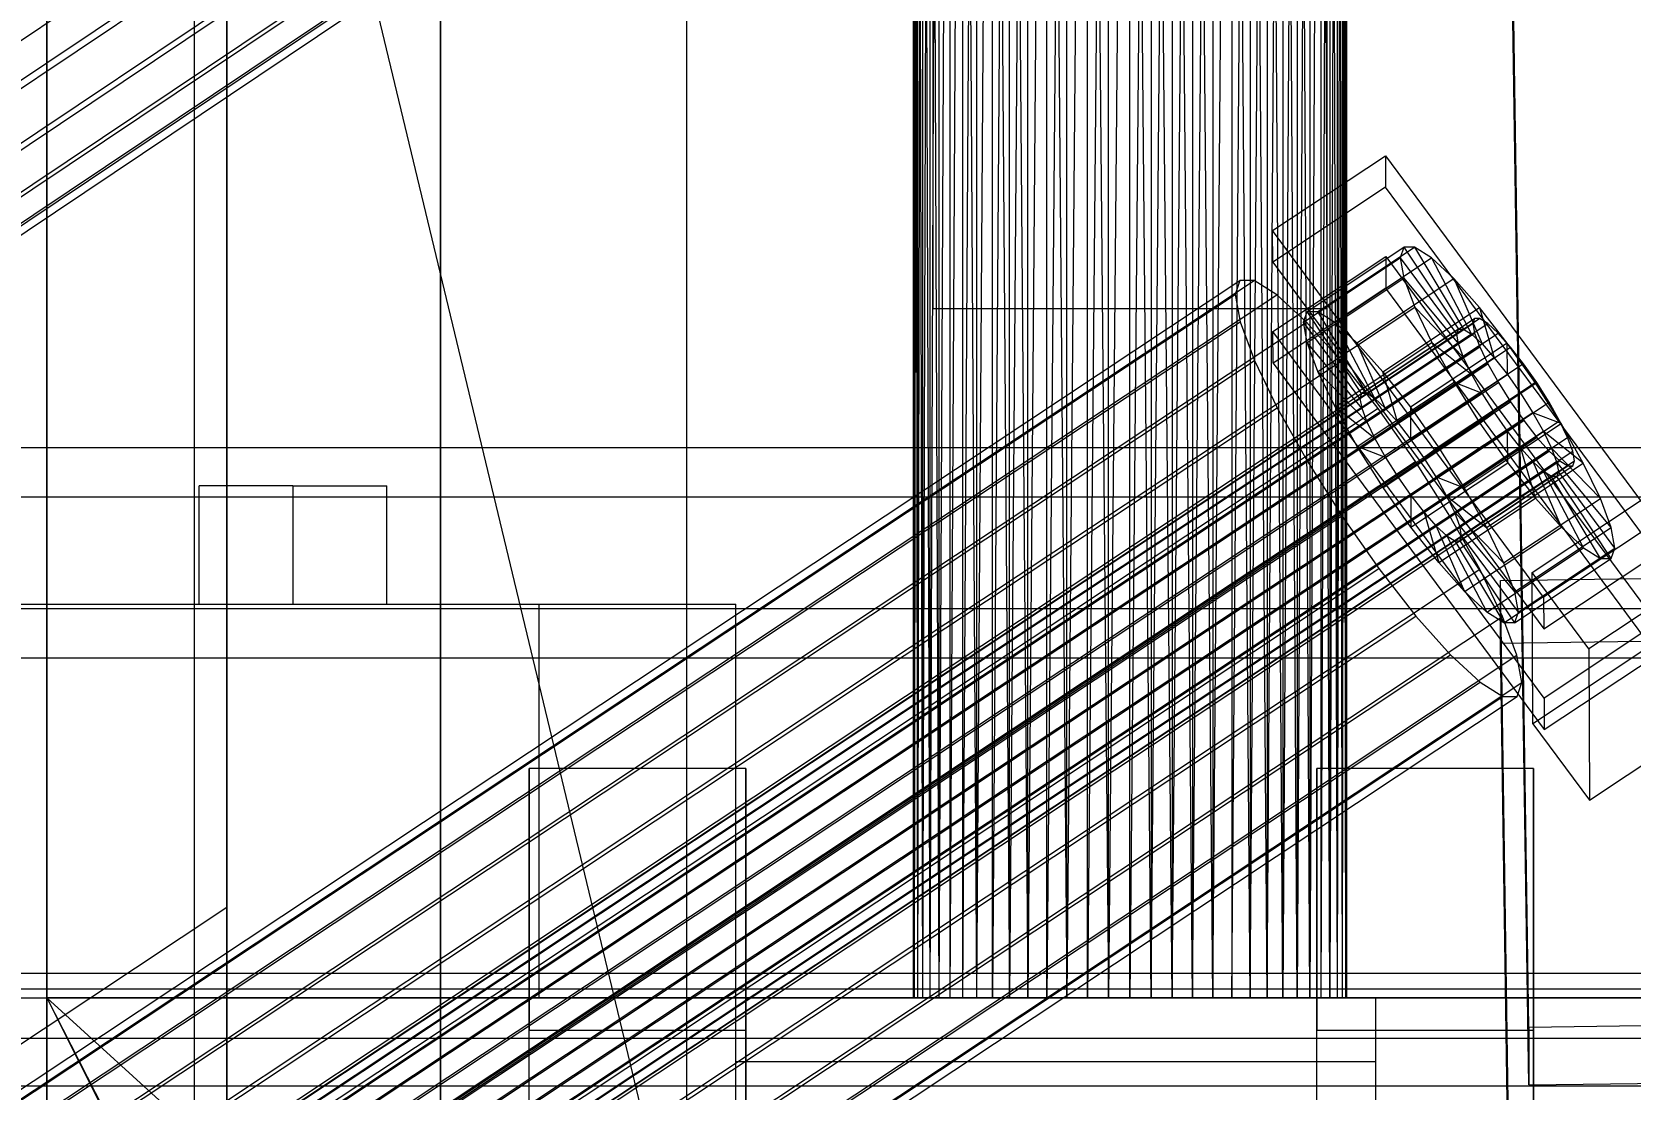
# Model space of a CAD drawing. Header units: millimetres. Extents: x -1970 to 34302, y -65268 to 6837.
# Drawn here: x 208.5 to 370.8, y -34069.3 to -33961.9 of the extents above; entities that cross this region are included whole.
import ezdxf

# ---------------------------------------------------------------- set-up
doc = ezdxf.new("R2010")
doc.units = ezdxf.units.MM
for name, color, linetype, lineweight in [('COTAS_O', 1, 'Continuous', 0), ('frontal_briquetadora', 7, 'Continuous', 0), ('frontal_C01', 7, 'Continuous', 0), ('frontal_C02', 7, 'Continuous', 0), ('frontal_dos-mix', 7, 'Continuous', 0), ('frontal_mezcladora', 7, 'Continuous', 0)]:
    doc.layers.add(name, color=color, linetype=linetype, lineweight=lineweight)
doc.dimstyles.new('R19_100', dxfattribs={"dimtxt": 250, "dimasz": 150, "dimexe": 150, "dimexo": 80, "dimgap": 100, "dimtad": 1, "dimtih": 1, "dimtoh": 1, "dimdsep": 46, "dimcen": 0.09, "dimadec": 0, "dimazin": 0, "dimtfac": 1, "dimtdec": 4, "dimtofl": 0, "dimtmove": 0, "dimatfit": 3, "dimfxl": 1, "dimtolj": 1, "dimtzin": 0, "dimarcsym": 0})

# ---------------------------------------------------------------- blocks, each defined once
blk = doc.blocks.new('*D35')
at = {"layer": 'COTAS_O', "color": 0, "lineweight": -2, "transparency": 16777216}
for p, q in [((-1725, -34320), (-1725, -33550)), ((1725, -34320), (1725, -33550)), ((-1575, -33700), (1575, -33700))]:
    blk.add_line(p, q, dxfattribs=at)
at = {"layer": 'COTAS_O', "color": 0, "transparency": 16777216}
for points in [[(-1575, -33675), (-1575, -33725), (-1725, -33700)], [(1575, -33675), (1575, -33725), (1725, -33700)]]:
    blk.add_solid(points, dxfattribs=at)
at = {"layer": 'Defpoints', "color": 0, "transparency": 16777216}
for p in [(1725, -33700), (-1725, -34400), (1725, -34400)]:
    blk.add_point(p, dxfattribs=at)
blk = doc.blocks.new('*D39')
at = {"layer": 'COTAS_O', "color": 0, "lineweight": -2, "transparency": 16777216}
for p, q in [((-650, -34820), (-650, -34050)), ((650, -34820), (650, -34050)), ((-500, -34200), (500, -34200))]:
    blk.add_line(p, q, dxfattribs=at)
at = {"layer": 'COTAS_O', "color": 0, "transparency": 16777216}
for points in [[(-500, -34175), (-500, -34225), (-650, -34200)], [(500, -34175), (500, -34225), (650, -34200)]]:
    blk.add_solid(points, dxfattribs=at)
at = {"layer": 'Defpoints', "color": 0, "transparency": 16777216}
for p in [(650, -34200), (-650, -34900), (650, -34900)]:
    blk.add_point(p, dxfattribs=at)

msp = doc.modelspace()

# ---------------------------------------------------------------- linework, layer by layer
at = {"layer": 'frontal_briquetadora'}
for p, q in [((300, -33818), (300, -33990)), ((340, -33818), (340, -33990)), ((210, -33820), (210, -34060)), ((210, -34260), (210, -33820)), ((210, -34680), (210, -33820)), ((210, -33820), (416.55, -34680)), ((298.106, -33820), (298, -34060)), ((298, -33820), (298, -34060)), ((298, -33820), (298.106, -34060)), ((298.423, -33820), (298.106, -34060)), ((298.106, -33820), (298.106, -34060)), ((298.106, -33820), (298.423, -34060)), ((298.947, -33820), (298.423, -34060)), ((298.423, -33820), (298.423, -34060)), ((298.423, -33820), (298.947, -34060)), ((299.675, -33820), (298.947, -34060)), ((298.947, -33820), (298.947, -34060)), ((298.947, -33820), (299.675, -34060)), ((300.598, -33820), (299.675, -34060)), ((299.675, -33820), (299.675, -34060)), ((299.675, -33820), (300.598, -34060)), ((301.708, -33820), (300.598, -34060)), ((300.598, -33820), (300.598, -34060)), ((302.994, -33820), (301.708, -34060)), ((301.708, -33820), (301.708, -34060)), ((304.444, -33820), (302.994, -34060)), ((302.994, -33820), (302.994, -34060)), ((302.994, -33820), (304.444, -34060)), ((306.043, -33820), (304.444, -34060)), ((304.444, -33820), (304.444, -34060)), ((307.777, -33820), (306.043, -34060)), ((306.043, -34060), (306.043, -33820)), ((306.043, -33820), (307.777, -34060)), ((309.629, -33820), (307.777, -34060)), ((307.777, -34060), (307.777, -33820)), ((307.777, -33820), (309.629, -34060)), ((311.581, -33820), (309.629, -34060)), ((309.629, -34060), (309.629, -33820)), ((313.614, -33820), (311.581, -34060)), ((311.581, -34060), (311.581, -33820)), ((311.581, -33820), (313.614, -34060)), ((315.708, -33820), (313.614, -34060)), ((313.614, -34060), (313.614, -33820)), ((317.844, -33820), (315.708, -34060)), ((315.708, -34060), (315.708, -33820)), ((315.708, -33820), (317.844, -34060)), ((320, -33820), (317.844, -34060)), ((317.844, -34060), (317.844, -33820)), ((320, -34060), (320, -33820)), ((322.156, -33820), (320, -34060)), ((322.156, -34060), (320, -33820)), ((322.156, -33820), (322.156, -34060)), ((322.156, -34060), (324.292, -33820)), ((324.292, -34060), (322.156, -33820)), ((324.292, -33820), (324.292, -34060)), ((324.292, -34060), (326.386, -33820)), ((326.386, -34060), (324.292, -33820)), ((326.386, -33820), (326.386, -34060)), ((326.386, -34060), (328.419, -33820)), ((328.419, -34060), (326.386, -33820)), ((328.419, -33820), (328.419, -34060)), ((328.419, -34060), (330.371, -33820)), ((330.371, -33820), (330.371, -34060)), ((330.371, -34060), (332.223, -33820)), ((332.223, -34060), (330.371, -33820)), ((332.223, -33820), (332.223, -34060)), ((332.223, -34060), (333.957, -33820)), ((333.957, -34060), (332.223, -33820)), ((333.957, -33820), (333.957, -34060)), ((333.957, -34060), (335.556, -33820)), ((335.556, -34060), (333.957, -33820)), ((335.556, -33820), (335.556, -34060)), ((337.006, -33820), (335.556, -34060)), ((337.006, -34060), (335.556, -33820)), ((337.006, -33820), (337.006, -34060)), ((338.292, -33820), (337.006, -34060)), ((338.292, -34060), (337.006, -33820)), ((338.292, -33820), (338.292, -34060)), ((339.402, -33820), (338.292, -34060)), ((339.402, -33820), (339.402, -34060)), ((340.325, -33820), (339.402, -34060)), ((340.325, -34060), (339.402, -33820)), ((340.325, -33820), (340.325, -34060)), ((341.053, -33820), (340.325, -34060)), ((340.325, -33820), (341.053, -34060)), ((341.053, -33820), (341.053, -34060)), ((341.577, -33820), (341.053, -34060)), ((341.053, -33820), (341.577, -34060)), ((341.577, -33820), (341.577, -34060)), ((341.894, -33820), (341.577, -34060)), ((341.577, -33820), (341.894, -34060)), ((341.894, -33820), (341.894, -34060)), ((342, -33820), (341.894, -34060)), ((342, -33820), (342, -34060)), ((210, -33853.384), (210, -34060)), ((210, -34060), (210, -33855.985)), ((210, -33858.384), (210, -34060)), ((210, -33860.559), (210, -34060)), ((210, -33862.488), (210, -34060)), ((210, -33864.153), (210, -34060)), ((210, -33865.538), (210, -34060)), ((210, -33866.629), (210, -34060)), ((210, -33867.416), (210, -34060)), ((210, -33867.891), (210, -34060)), ((210, -33868.05), (210, -34060)), ((301.981, -33990), (300, -33990)), ((307.53, -33990), (301.981, -33990)), ((315.55, -33990), (307.53, -33990)), ((324.45, -33990), (315.55, -33990)), ((332.47, -33990), (324.45, -33990)), ((338.019, -33990), (332.47, -33990)), ((340, -33990), (338.019, -33990)), ((210, -34060), (210, -34490)), ((430, -34060), (210, -34060)), ((210, -34060), (430, -34260)), ((210, -34060), (210, -34260)), ((304.444, -34060), (210, -34060)), ((210, -34060), (306.043, -34060)), ((302.994, -34060), (210, -34060)), ((301.708, -34060), (210, -34060)), ((210, -34060), (307.777, -34060)), ((300.598, -34060), (210, -34060)), ((210, -34060), (309.629, -34060)), ((299.675, -34060), (210, -34060)), ((210, -34060), (311.581, -34060)), ((298.947, -34060), (210, -34060)), ((210, -34060), (313.614, -34060)), ((210, -34060), (315.708, -34060)), ((298.423, -34060), (210, -34060)), ((298.106, -34060), (210, -34060)), ((210, -34060), (317.844, -34060)), ((298, -34060), (210, -34060)), ((210, -34060), (320, -34060)), ((210, -34060), (210, -34305)), ((210, -34496), (210, -34060)), ((210, -34060), (430, -34490)), ((210, -34060), (430, -34496)), ((298, -34060), (298.106, -34060)), ((298.106, -34060), (298.423, -34060)), ((298.423, -34060), (298.947, -34060)), ((298.947, -34060), (299.675, -34060)), ((299.675, -34060), (300.598, -34060)), ((300.598, -34060), (301.708, -34060)), ((301.708, -34060), (302.994, -34060)), ((302.994, -34060), (304.444, -34060)), ((304.444, -34060), (306.043, -34060)), ((306.043, -34060), (307.777, -34060)), ((307.777, -34060), (309.629, -34060)), ((309.629, -34060), (311.581, -34060)), ((311.581, -34060), (313.614, -34060)), ((313.614, -34060), (315.708, -34060)), ((315.708, -34060), (317.844, -34060)), ((317.844, -34060), (320, -34060)), ((430, -34060), (320, -34060)), ((322.156, -34060), (320, -34060)), ((324.292, -34060), (322.156, -34060)), ((322.156, -34060), (430, -34060)), ((326.386, -34060), (324.292, -34060)), ((324.292, -34060), (430, -34060)), ((328.419, -34060), (326.386, -34060)), ((326.386, -34060), (430, -34060)), ((330.371, -34060), (328.419, -34060)), ((328.419, -34060), (430, -34060)), ((332.223, -34060), (330.371, -34060)), ((330.371, -34060), (430, -34060)), ((333.957, -34060), (332.223, -34060)), ((332.223, -34060), (430, -34060)), ((335.556, -34060), (333.957, -34060)), ((333.957, -34060), (430, -34060)), ((337.006, -34060), (335.556, -34060)), ((335.556, -34060), (430, -34060)), ((338.292, -34060), (337.006, -34060)), ((337.006, -34060), (430, -34060)), ((339.402, -34060), (338.292, -34060)), ((338.292, -34060), (430, -34060)), ((430, -34060), (339.402, -34060)), ((340.325, -34060), (339.402, -34060)), ((430, -34060), (340.325, -34060)), ((341.053, -34060), (340.325, -34060)), ((430, -34060), (341.053, -34060)), ((341.577, -34060), (341.053, -34060)), ((430, -34060), (341.577, -34060)), ((341.894, -34060), (341.577, -34060)), ((430, -34060), (341.894, -34060)), ((342, -34060), (341.894, -34060)), ((430, -34060), (342, -34060))]:
    msp.add_line(p, q, dxfattribs=at)
at = {"layer": 'frontal_C01'}
for p, q in [((250, -35735.764), (250, -32680.37)), ((250, -32685.104), (250, -35740.498)), ((228.298, -34050.821), (228.298, -33738.634)), ((228.298, -33744.321), (228.298, -34056.508)), ((334.501, -33982.07), (345.969, -33974.459)), ((345.969, -33974.459), (345.981, -33977.66)), ((345.969, -33974.459), (373.501, -34011.698)), ((345.981, -33977.66), (334.513, -33985.272)), ((373.513, -34014.899), (345.981, -33977.66)), ((334.513, -33985.272), (334.501, -33982.07)), ((362.033, -34019.309), (334.501, -33982.07)), ((338.005, -33990.281), (347.835, -33983.757)), ((339.088, -33990.287), (348.918, -33983.763)), ((347.835, -33983.757), (347.47, -33984.829)), ((348.918, -33983.763), (347.835, -33983.757)), ((347.835, -33983.757), (353.378, -33992.08)), ((350.645, -33984.845), (348.918, -33983.763)), ((348.918, -33983.763), (353.892, -33992.082)), ((334.513, -33985.272), (362.045, -34022.511)), ((334.539, -33992.316), (346.008, -33984.704)), ((337.64, -33991.354), (347.47, -33984.829)), ((340.816, -33991.37), (350.645, -33984.845)), ((346.008, -33984.704), (346.02, -33987.906)), ((346.008, -33984.704), (373.539, -34021.943)), ((347.47, -33984.829), (353.205, -33992.587)), ((347.47, -33984.829), (347.847, -33986.906)), ((352.899, -33986.931), (350.645, -33984.845)), ((350.645, -33984.845), (354.71, -33992.595)), ((146.872, -34109.461), (331.181, -33987.13)), ((148.32, -34109.469), (332.629, -33987.137)), ((331.181, -33987.13), (330.692, -33988.563)), ((332.629, -33987.137), (331.181, -33987.13)), ((334.938, -33988.584), (332.629, -33987.137)), ((338.017, -33993.43), (347.847, -33986.906)), ((343.069, -33993.456), (352.899, -33986.931)), ((347.847, -33986.906), (353.384, -33993.571)), ((347.847, -33986.906), (348.941, -33989.846)), ((355.525, -33989.879), (352.899, -33986.931)), ((352.899, -33986.931), (355.777, -33993.583)), ((146.383, -34110.895), (330.692, -33988.563)), ((150.629, -34110.916), (334.938, -33988.584)), ((330.692, -33988.563), (331.197, -33991.34)), ((346.02, -33987.906), (334.551, -33995.518)), ((337.95, -33991.373), (334.938, -33988.584)), ((373.551, -34025.145), (346.02, -33987.906)), ((337.64, -33991.354), (338.005, -33990.281)), ((343.549, -33998.604), (338.005, -33990.281)), ((338.005, -33990.281), (339.088, -33990.287)), ((344.062, -33998.606), (339.088, -33990.287)), ((339.088, -33990.287), (340.816, -33991.37)), ((339.111, -33996.37), (348.941, -33989.846)), ((345.695, -33996.403), (355.525, -33989.879)), ((348.941, -33989.846), (353.902, -33994.964)), ((348.941, -33989.846), (350.678, -33993.448)), ((358.345, -33993.486), (355.525, -33989.879)), ((355.525, -33989.879), (357.021, -33994.979)), ((141.045, -34133.405), (354.844, -33991.5)), ((141.218, -34132.897), (355.017, -33990.992)), ((141.731, -34132.899), (355.53, -33990.995)), ((142.549, -34133.412), (356.348, -33991.508)), ((146.887, -34113.671), (331.197, -33991.34)), ((153.641, -34113.705), (337.95, -33991.373)), ((331.197, -33991.34), (332.659, -33995.27)), ((343.376, -33999.112), (337.64, -33991.354)), ((338.017, -33993.43), (337.64, -33991.354)), ((341.461, -33995.313), (337.95, -33991.373)), ((344.88, -33999.119), (340.816, -33991.37)), ((340.816, -33991.37), (343.069, -33993.456)), ((353.378, -33992.08), (343.549, -33998.604)), ((353.892, -33992.082), (344.062, -33998.606)), ((353.205, -33992.587), (353.378, -33992.08)), ((353.378, -33992.08), (353.892, -33992.082)), ((353.892, -33992.082), (354.71, -33992.595)), ((355.017, -33990.992), (354.844, -33991.5)), ((354.844, -33991.5), (355.022, -33992.484)), ((355.53, -33990.995), (355.017, -33990.992)), ((356.348, -33991.508), (355.53, -33990.995)), ((357.415, -33992.496), (356.348, -33991.508)), ((141.224, -34134.388), (355.022, -33992.484)), ((143.617, -34134.4), (357.415, -33992.496)), ((334.551, -33995.518), (334.539, -33992.316)), ((362.071, -34029.555), (334.539, -33992.316)), ((343.554, -34000.096), (338.017, -33993.43)), ((339.111, -33996.37), (338.017, -33993.43)), ((340.848, -33999.973), (350.678, -33993.448)), ((345.947, -34000.107), (343.069, -33993.456)), ((343.069, -33993.456), (345.695, -33996.403)), ((353.205, -33992.587), (343.376, -33999.112)), ((353.384, -33993.571), (343.554, -34000.096)), ((354.71, -33992.595), (344.88, -33999.119)), ((355.777, -33993.583), (345.947, -34000.107)), ((358.345, -33993.486), (348.515, -34000.011)), ((350.678, -33993.448), (354.725, -33996.67)), ((350.678, -33993.448), (352.938, -33997.468)), ((353.384, -33993.571), (353.205, -33992.587)), ((353.902, -33994.964), (353.384, -33993.571)), ((354.71, -33992.595), (355.777, -33993.583)), ((355.022, -33992.484), (355.541, -33993.876)), ((355.777, -33993.583), (357.021, -33994.979)), ((358.659, -33993.892), (357.415, -33992.496)), ((358.357, -33996.688), (358.345, -33993.486)), ((361.166, -33997.509), (358.345, -33993.486)), ((141.742, -34135.781), (355.541, -33993.876)), ((144.861, -34135.796), (358.659, -33993.892)), ((148.35, -34117.601), (332.659, -33995.27)), ((157.152, -34117.645), (341.461, -33995.313)), ((332.659, -33995.27), (334.981, -34000.085)), ((345.231, -34000.136), (341.461, -33995.313)), ((353.902, -33994.964), (344.073, -34001.488)), ((357.021, -33994.979), (347.191, -34001.504)), ((354.725, -33996.67), (353.902, -33994.964)), ((355.541, -33993.876), (356.363, -33995.583)), ((357.021, -33994.979), (358.357, -33996.688)), ((359.995, -33995.601), (358.659, -33993.892)), ((142.565, -34137.487), (356.363, -33995.583)), ((359.995, -33995.601), (146.196, -34137.505)), ((334.551, -33995.518), (362.083, -34032.757)), ((344.073, -34001.488), (339.111, -33996.37)), ((340.848, -33999.973), (339.111, -33996.37)), ((354.725, -33996.67), (344.895, -34003.194)), ((347.191, -34001.504), (345.695, -33996.403)), ((345.695, -33996.403), (348.515, -34000.011)), ((348.527, -34003.213), (358.357, -33996.688)), ((355.796, -33998.574), (354.725, -33996.67)), ((356.363, -33995.583), (357.434, -33997.487)), ((358.357, -33996.688), (359.693, -33998.594)), ((361.332, -33997.506), (359.995, -33995.601)), ((143.635, -34139.391), (357.434, -33997.487)), ((147.533, -34139.411), (361.332, -33997.506)), ((343.108, -34003.992), (352.938, -33997.468)), ((343.549, -33998.604), (343.376, -33999.112)), ((344.062, -33998.606), (343.549, -33998.604)), ((344.88, -33999.119), (344.062, -33998.606)), ((355.796, -33998.574), (345.966, -34005.098)), ((359.693, -33998.594), (349.863, -34005.118)), ((351.336, -34004.033), (361.166, -33997.509)), ((352.938, -33997.468), (355.796, -33998.574)), ((352.938, -33997.468), (355.569, -34001.631)), ((357.042, -34000.546), (355.796, -33998.574)), ((357.434, -33997.487), (358.68, -33999.459)), ((361.166, -33997.509), (359.693, -33998.594)), ((359.693, -33998.594), (360.939, -34000.565)), ((363.797, -34001.672), (361.166, -33997.509)), ((362.578, -33999.478), (361.332, -33997.506)), ((144.881, -34141.363), (358.68, -33999.459)), ((148.779, -34141.382), (362.578, -33999.478)), ((150.672, -34122.417), (334.981, -34000.085)), ((345.231, -34000.136), (160.922, -34122.468)), ((334.981, -34000.085), (338.003, -34005.459)), ((344.895, -34003.194), (340.848, -33999.973)), ((343.108, -34003.992), (340.848, -33999.973)), ((343.376, -33999.112), (343.554, -34000.096)), ((343.554, -34000.096), (344.073, -34001.488)), ((345.947, -34000.107), (344.88, -33999.119)), ((349.002, -34005.514), (345.231, -34000.136)), ((347.191, -34001.504), (345.947, -34000.107)), ((348.515, -34000.011), (348.527, -34003.213)), ((348.515, -34000.011), (351.336, -34004.033)), ((358.68, -33999.459), (360.017, -34001.364)), ((363.648, -34001.382), (362.578, -33999.478)), ((146.218, -34143.268), (360.017, -34001.364)), ((149.85, -34143.286), (363.648, -34001.382)), ((344.073, -34001.488), (344.895, -34003.194)), ((345.739, -34008.155), (355.569, -34001.631)), ((348.527, -34003.213), (347.191, -34001.504)), ((357.042, -34000.546), (347.212, -34007.07)), ((360.939, -34000.565), (351.109, -34007.09)), ((353.967, -34008.196), (363.797, -34001.672)), ((355.569, -34001.631), (357.042, -34000.546)), ((355.569, -34001.631), (358.39, -34005.653)), ((358.378, -34002.451), (357.042, -34000.546)), ((360.017, -34001.364), (361.352, -34003.073)), ((363.797, -34001.672), (360.939, -34000.565)), ((360.939, -34000.565), (362.01, -34002.469)), ((364.471, -34003.088), (363.648, -34001.382)), ((366.057, -34005.691), (363.797, -34001.672)), ((147.554, -34144.977), (361.352, -34003.073)), ((150.672, -34144.993), (364.471, -34003.088)), ((344.895, -34003.194), (345.966, -34005.098)), ((349.863, -34005.118), (348.527, -34003.213)), ((358.378, -34002.451), (348.548, -34008.976)), ((362.01, -34002.469), (352.18, -34008.994)), ((358.39, -34005.653), (358.378, -34002.451)), ((359.714, -34004.16), (358.378, -34002.451)), ((361.352, -34003.073), (362.596, -34004.469)), ((366.057, -34005.691), (362.01, -34002.469)), ((362.01, -34002.469), (362.833, -34004.176)), ((364.989, -34004.481), (364.471, -34003.088)), ((148.798, -34146.373), (362.596, -34004.469)), ((151.191, -34146.385), (364.989, -34004.481)), ((345.966, -34005.098), (343.108, -34003.992)), ((345.739, -34008.155), (343.108, -34003.992)), ((345.966, -34005.098), (347.212, -34007.07)), ((349.863, -34005.118), (351.336, -34004.033)), ((359.714, -34004.16), (349.884, -34010.685)), ((351.336, -34004.033), (353.967, -34008.196)), ((362.833, -34004.176), (353.003, -34010.7)), ((361.21, -34009.261), (359.714, -34004.16)), ((360.958, -34005.556), (359.714, -34004.16)), ((362.596, -34004.469), (363.664, -34005.457)), ((367.794, -34009.294), (362.833, -34004.176)), ((362.833, -34004.176), (363.351, -34005.568)), ((365.168, -34005.465), (364.989, -34004.481)), ((149.865, -34147.362), (363.664, -34005.457)), ((150.683, -34147.874), (364.482, -34005.97)), ((151.196, -34147.877), (364.995, -34005.973)), ((151.369, -34147.369), (365.168, -34005.465)), ((153.694, -34127.79), (338.003, -34005.459)), ((164.693, -34127.845), (349.002, -34005.514)), ((338.003, -34005.459), (341.52, -34011.024)), ((348.56, -34012.177), (358.39, -34005.653)), ((352.519, -34011.079), (349.002, -34005.514)), ((351.109, -34007.09), (349.863, -34005.118)), ((360.958, -34005.556), (351.128, -34012.081)), ((362.025, -34006.545), (352.196, -34013.069)), ((363.351, -34005.568), (353.521, -34012.093)), ((363.53, -34006.552), (353.7, -34013.076)), ((356.228, -34012.216), (366.057, -34005.691)), ((358.39, -34005.653), (361.21, -34009.261)), ((363.836, -34012.208), (360.958, -34005.556)), ((362.025, -34006.545), (360.958, -34005.556)), ((366.09, -34014.294), (362.025, -34006.545)), ((362.843, -34007.057), (362.025, -34006.545)), ((368.888, -34012.233), (363.351, -34005.568)), ((363.351, -34005.568), (363.53, -34006.552)), ((363.53, -34006.552), (363.357, -34007.06)), ((369.265, -34014.31), (363.53, -34006.552)), ((363.664, -34005.457), (364.482, -34005.97)), ((364.482, -34005.97), (364.995, -34005.973)), ((364.995, -34005.973), (365.168, -34005.465)), ((367.794, -34009.294), (366.057, -34005.691)), ((347.212, -34007.07), (345.739, -34008.155)), ((348.56, -34012.177), (345.739, -34008.155)), ((347.212, -34007.07), (348.548, -34008.976)), ((352.18, -34008.994), (351.109, -34007.09)), ((351.109, -34007.09), (353.967, -34008.196)), ((362.843, -34007.057), (353.014, -34013.582)), ((363.357, -34007.06), (353.527, -34013.584)), ((353.967, -34008.196), (356.228, -34012.216)), ((367.817, -34015.377), (362.843, -34007.057)), ((363.357, -34007.06), (362.843, -34007.057)), ((368.9, -34015.382), (363.357, -34007.06)), ((348.548, -34008.976), (348.56, -34012.177)), ((348.548, -34008.976), (349.884, -34010.685)), ((351.38, -34015.785), (361.21, -34009.261)), ((353.003, -34010.7), (352.18, -34008.994)), ((352.18, -34008.994), (356.228, -34012.216)), ((357.964, -34015.818), (367.794, -34009.294)), ((360.882, -34016.797), (372.35, -34009.186)), ((361.21, -34009.261), (363.836, -34012.208)), ((368.888, -34012.233), (367.794, -34009.294)), ((157.211, -34133.355), (341.52, -34011.024)), ((168.21, -34133.41), (352.519, -34011.079)), ((341.52, -34011.024), (345.291, -34016.401)), ((349.884, -34010.685), (351.38, -34015.785)), ((349.884, -34010.685), (351.128, -34012.081)), ((355.541, -34016.452), (352.519, -34011.079)), ((353.521, -34012.093), (353.003, -34010.7)), ((353.003, -34010.7), (357.964, -34015.818)), ((351.38, -34015.785), (348.56, -34012.177)), ((351.128, -34012.081), (354.006, -34018.733)), ((351.128, -34012.081), (352.196, -34013.069)), ((352.196, -34013.069), (356.26, -34020.819)), ((352.196, -34013.069), (353.014, -34013.582)), ((353.7, -34013.076), (353.521, -34012.093)), ((353.521, -34012.093), (359.058, -34018.758)), ((353.527, -34013.584), (353.7, -34013.076)), ((353.7, -34013.076), (359.436, -34020.835)), ((354.006, -34018.733), (363.836, -34012.208)), ((356.228, -34012.216), (357.964, -34015.818)), ((359.058, -34018.758), (368.888, -34012.233)), ((373.501, -34011.698), (362.033, -34019.309)), ((363.836, -34012.208), (366.09, -34014.294)), ((369.265, -34014.31), (368.888, -34012.233)), ((353.014, -34013.582), (357.987, -34021.901)), ((353.014, -34013.582), (353.527, -34013.584)), ((353.527, -34013.584), (359.07, -34021.907)), ((356.26, -34020.819), (366.09, -34014.294)), ((359.436, -34020.835), (369.265, -34014.31)), ((366.09, -34014.294), (367.817, -34015.377)), ((368.9, -34015.382), (369.265, -34014.31)), ((160.982, -34138.733), (345.291, -34016.401)), ((171.232, -34138.784), (355.541, -34016.452)), ((345.291, -34016.401), (349.061, -34021.224)), ((354.006, -34018.733), (351.38, -34015.785)), ((357.863, -34021.268), (355.541, -34016.452)), ((357.964, -34015.818), (359.058, -34018.758)), ((357.987, -34021.901), (367.817, -34015.377)), ((359.07, -34021.907), (368.9, -34015.382)), ((362.045, -34022.511), (373.513, -34014.899)), ((367.817, -34015.377), (368.9, -34015.382)), ((357.646, -34017.594), (375.644, -34017.353)), ((357.646, -34023.998), (357.646, -34017.594)), ((360.514, -34209.542), (357.646, -34017.594)), ((360.939, -34032.166), (360.882, -34016.797)), ((366.618, -34024.555), (360.882, -34016.797)), ((378.086, -34016.944), (366.618, -34024.555)), ((356.26, -34020.819), (354.006, -34018.733)), ((359.058, -34018.758), (359.436, -34020.835)), ((362.033, -34019.309), (362.045, -34022.511)), ((430, -34020.498), (-430, -34020.498)), ((164.752, -34143.556), (349.061, -34021.224)), ((173.554, -34143.6), (357.863, -34021.268)), ((349.061, -34021.224), (352.572, -34025.165)), ((357.987, -34021.901), (356.26, -34020.819)), ((359.326, -34025.198), (357.863, -34021.268)), ((359.436, -34020.835), (359.07, -34021.907)), ((359.07, -34021.907), (357.987, -34021.901)), ((373.539, -34021.943), (362.071, -34029.555)), ((375.644, -34023.757), (357.646, -34023.998)), ((360.514, -34215.946), (357.646, -34023.998)), ((372.408, -34024.554), (360.939, -34032.166)), ((366.618, -34024.555), (366.675, -34039.924)), ((430, -34025.498), (-430, -34025.498)), ((168.263, -34147.496), (352.572, -34025.165)), ((175.016, -34147.53), (359.326, -34025.198)), ((352.572, -34025.165), (355.584, -34027.953)), ((359.83, -34027.975), (359.326, -34025.198)), ((362.083, -34032.757), (373.551, -34025.145)), ((171.275, -34150.285), (355.584, -34027.953)), ((173.584, -34151.732), (357.893, -34029.401)), ((175.032, -34151.739), (359.341, -34029.408)), ((175.521, -34150.306), (359.83, -34027.975)), ((355.584, -34027.953), (357.893, -34029.401)), ((357.893, -34029.401), (359.341, -34029.408)), ((359.341, -34029.408), (359.83, -34027.975)), ((362.071, -34029.555), (362.083, -34032.757)), ((360.939, -34032.166), (366.675, -34039.924)), ((366.675, -34039.924), (378.143, -34032.312)), ((228.298, -34050.821), (130, -34116.064)), ((228.298, -34363.008), (228.298, -34050.821)), ((228.298, -34050.821), (228.298, -34056.508)), ((130, -34121.752), (228.298, -34056.508)), ((228.298, -34056.508), (228.298, -34368.695))]:
    msp.add_line(p, q, dxfattribs=at)
at = {"layer": 'frontal_C02'}
for p, q in [((250, -35767.535), (250, -32976.99)), ((250, -32981.769), (250, -35772.314)), ((151.196, -34000.373), (364.995, -33857.132)), ((171.232, -33991.823), (355.541, -33868.339)), ((360.514, -34063.013), (357.646, -33869.245)), ((164.752, -33995.325), (349.061, -33871.841)), ((173.554, -33996.521), (357.863, -33873.037)), ((360.514, -34068.858), (357.646, -33875.091)), ((168.263, -33999.381), (352.572, -33875.897)), ((175.016, -34000.299), (359.326, -33876.815)), ((171.275, -34002.321), (355.584, -33878.837)), ((175.521, -34002.898), (359.83, -33879.414)), ((173.584, -34003.945), (357.893, -33880.461)), ((175.032, -34004.142), (359.341, -33880.658)), ((228.298, -34187.295), (228.298, -33902.474)), ((228.298, -33908.215), (228.298, -34193.036)), ((430, -34004.136), (-430, -34004.136)), ((430, -34009.136), (-430, -34009.136)), ((-425, -34057.502), (425, -34057.502)), ((430, -34059.136), (-430, -34059.136)), ((378.512, -34062.769), (360.514, -34063.013)), ((360.514, -34063.013), (360.514, -34068.858)), ((430, -34064.136), (-430, -34064.136)), ((425, -34068.978), (-425, -34068.978)), ((360.514, -34068.858), (378.512, -34068.615))]:
    msp.add_line(p, q, dxfattribs=at)
at = {"layer": 'frontal_dos-mix'}
for p, q in [((225, -35980), (225, -33282.5)), ((275, -35980), (275, -33282.5))]:
    msp.add_line(p, q, dxfattribs=at)
at = {"layer": 'frontal_mezcladora'}
for p, q in [((235, -34008), (225.474, -34008)), ((225.474, -34020), (225.474, -34008)), ((235, -34008), (244.526, -34008)), ((235, -34008), (235, -34020)), ((244.526, -34020), (244.526, -34008)), ((-280, -34020), (280, -34020)), ((-260, -34020), (260, -34020)), ((225.474, -34020), (235, -34020)), ((235, -34020), (244.526, -34020)), ((260, -34060), (260, -34020)), ((280, -34450), (280, -34020)), ((281, -34036.719), (259, -34036.719)), ((259, -34036.719), (259, -34063.281)), ((259, -34456.719), (259, -34036.719)), ((281, -34063.281), (281, -34036.719)), ((281, -34036.719), (281, -34456.719)), ((361, -34036.719), (339, -34036.719)), ((339, -34036.719), (339, -34063.281)), ((339, -34456.719), (339, -34036.719)), ((361, -34063.281), (361, -34036.719)), ((361, -34036.719), (361, -34456.719)), ((-260, -34060), (260, -34060)), ((280, -34066.474), (280, -34060)), ((280, -34060), (345, -34060)), ((345, -34066.474), (345, -34060)), ((259, -34063.281), (281, -34063.281)), ((259, -34483.281), (259, -34063.281)), ((281, -34483.281), (281, -34063.281)), ((339, -34063.281), (361, -34063.281)), ((339, -34483.281), (339, -34063.281)), ((361, -34483.281), (361, -34063.281)), ((280, -34085.455), (280, -34066.474)), ((280, -34066.474), (345, -34066.474)), ((345, -34085.455), (345, -34066.474))]:
    msp.add_line(p, q, dxfattribs=at)

# ---------------------------------------------------------------- dimensions: what is measured, and where the dimension line sits
at = {"layer": 'COTAS_O'}
for p1, p2, picture, middle in [((-1725, -34400), (1725, -34400), '*D35', (0, -33700)), ((-650, -34900), (650, -34900), '*D39', (0, -34200))]:
    dim = msp.add_aligned_dim(p1=p1, p2=p2, distance=700, text='<> O', dimstyle='R19_100', dxfattribs=at)
    dim.commit()
    dim.dimension.update_dxf_attribs({"geometry": picture, "text_midpoint": middle})

doc.saveas('drawing.dxf')
